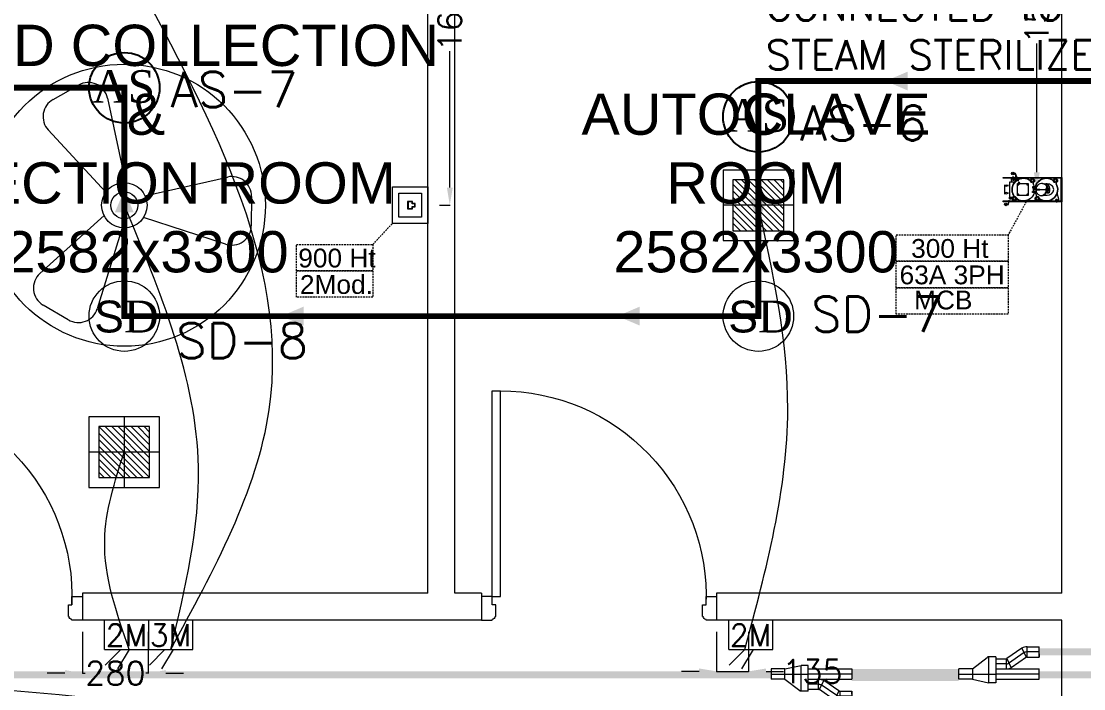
# Model space of a CAD drawing. Extents: x 3505867 to 4040009, y -660366 to -590408.
# Drawn here: x 3523697 to 3528217, y -600230 to -597391 of the extents above; entities that cross this region are included whole.
import ezdxf

# ---------------------------------------------------------------- set-up
doc = ezdxf.new("R2010")
doc.units = 0
doc.header["$LTSCALE"] = 6
doc.header["$MEASUREMENT"] = 0
for name, pattern in [('1', [0]), ('CONTINU', [0]), ('DASHED2', [0.375, 0.25, -0.125])]:
    doc.linetypes.add(name, pattern=pattern)
doc.layers.get('0').update_dxf_attribs({"linetype": 'CONTINUOUS', "lineweight": 0})
doc.layers.get('Defpoints').update_dxf_attribs({"linetype": 'CONTINUOUS', "lineweight": 0})
for name, color, linetype, lineweight in [('1Y-JOINT', 1, 'CONTINUOUS', 0), ('24W UPS POWER LIGHT', 5, 'CONTINUOUS', 0), ('AC CKT-8', 110, 'CONTINUOUS', 0), ('DIM', 7, 'CONTINUOUS', 0), ('DOOR', 44, 'CONTINUOUS', 0), ('ELE 63A 3PH INDUSTRIAL SOCKET', 1, 'CONTINUOUS', 0), ('ELE- DBS', 1, 'CONTINUOUS', 0), ('ELE-1200MM CEILINGFAN', 6, 'CONTINUOUS', 0), ('ELE-24W EMERGENCY  LED LIGHT', 5, 'CONTINUOUS', 0), ('ELE-2M UPS P.SB', 3, 'CONTINUOUS', 0), ('ELE-3M RAW P.SB', 40, 'CONTINUOUS', 0), ('ELE-CABLE TRAY', 31, 'CONTINUOUS', 0), ('ELE. DB', 1, 'CONTINUOUS', 0), ('ELE.LAN POINT', 3, 'CONTINUOUS', 0), ('FA-ABOVE SMOKE DETECTOR', 6, 'CONTINUOUS', 25), ('FA-BELOW SMOKE DERECTOR', 1, 'CONTINUOUS', 0), ('FA-FIRE TEXT', 7, 'CONTINUOUS', 0), ('HTL-COPPER PIPE', 6, 'CONTINUOUS', 0), ('LV.CC CEMARA', 66, 'CONTINUOUS', 0), ('M-VRF- CKT', 5, 'CONTINUOUS', 0), ('MEP_HVAC_VRF_COPPER_PIPE', 6, 'CONTINUOUS', 0), ('PHE-SP', 1, 'CONTINUOUS', 0), ('PL-HOT WATER PIPE', 10, 'CONTINUOUS', 0), ('TEXT', 5, 'CONTINUOUS', 0), ('vrf', 6, 'CONTINUOUS', 0), ('WALL', 10, 'CONTINUOUS', 0)]:
    doc.layers.add(name, color=color, linetype=linetype, lineweight=lineweight)
doc.layers.add('CFT_LOOPING', color=7, linetype='1', lineweight=0, true_color=0xd6d600)
doc.layers.add('ELE-LIGHTING WIRING', color=7, linetype='CONTINUOUS', lineweight=0, true_color=0x63d7b6)
doc.layers.add('FA-LOOPING', color=200, linetype='CONTINUOUS')
doc.styles.add('ARIAL', font='arial.ttf')
doc.styles.add('PDF Times New Roman', font='times.ttf')
doc.styles.add('ROMANS', font='romans.shx')
doc.styles.get("Standard").update_dxf_attribs({"font": 'SIMPLEX'})
doc.dimstyles.new('AEPL1', dxfattribs={"dimtxt": 100, "dimasz": 75, "dimexe": 1.25, "dimexo": 50, "dimtad": 0, "dimdec": 0, "dimtxsty": 'ROMANS', "dimcen": 2.5, "dimclrd": 7, "dimclre": 7, "dimadec": 0, "dimazin": 0, "dimtfac": 1, "dimtdec": 0, "dimtmove": 0, "dimatfit": 3, "dimfxl": 1, "dimlwd": 0, "dimlwe": 0, "dimarcsym": 0})

# ---------------------------------------------------------------- blocks, each defined once
blk = doc.blocks.new('A$C19B8274B')
at = {"layer": 'DOOR'}
for p, q in [((-45, 925), (-80, 925)), ((-80, 50), (-80, 925)), ((-45, 50), (-45, 925)), ((-45, 50), (-80, 50)), ((-940, -35), (-942.5, -35)), ((-60, -35), (-57.5, -35)), ((-955, -50), (-955, -47.5)), ((-45, -50), (-45, -47.5))]:
    blk.add_line(p, q, dxfattribs=at)
for points in [[(-940, 15), (-955, 15), (-955, 50), (-1000, 50), (-1000, -50), (-955, -50)], [(-60, 15), (-45, 15), (-45, 50), (0, 50), (0, -50), (-45, -50)], [(-940, -35), (-940, 15)], [(-60, -35), (-60, 15)]]:
    blk.add_lwpolyline(points, dxfattribs=at)
at = {"layer": 'DOOR', "color": 145}
blk.add_arc((-80, 50), 875, 90, 182.2924, dxfattribs=at)
at = {"layer": 'DOOR'}
for centre, start, end in [((-955, -35), 270, 0), ((-45, -35), 180, 270)]:
    blk.add_arc(centre, 12.5, start, end, dxfattribs=at)
blk = doc.blocks.new('CIVIL IVF')
at = {"layer": 'WALL', "color": 8, "linetype": 'ByBlock'}
for p, q in [((-18367.5, 14115.2), (-18367.5, 17415.2)), ((-18252.5, 14115.2), (-18252.5, 17415.2)), ((-15670, 15800.2), (-15670, 17415.2)), ((-15670, 14115.2), (-15670, 15800.2)), ((-18367.5, 14115.2), (-19835.9, 14115.2)), ((-19835.9, 14115.2), (-19835.9, 14000.2)), ((-18138.4, 14115.2), (-18252.5, 14115.2)), ((-18138.4, 14115.2), (-18138.4, 14000.2)), ((-15670, 14115.2), (-17138.4, 14115.2)), ((-17138.4, 14115.2), (-17138.4, 14000.2)), ((-18138.4, 14000.2), (-19835.9, 14000.2)), ((-15670, 14000.2), (-17138.4, 14000.2)), ((-15670, 12800.2), (-15670, 14000.2))]:
    blk.add_line(p, q, dxfattribs=at)
at = {"layer": 'WALL', "color": 8, "lineweight": 0}
blk.add_line((-15670, 15800.2), (-15670, 15800.2), dxfattribs=at)
at = {"layer": 'DOOR', "color": 8, "linetype": 'Continuous', "xscale": -1}
for p in [(-20835.9, 14050.2), (-18138.4, 14050.2)]:
    blk.add_blockref('A$C19B8274B', p, dxfattribs=at)
at = {"layer": 'DIM', "color": 8, "attachment_point": 5, "style": 'ARIAL'}
for s, insert, char_height, width in [('BLOOD COLLECTION \\P&\\PINJECTION ROOM\\P2582x3300', (-19566, 16004.8), 175.567, 2637.717), ('\\PAUTOCLAVE\\PROOM\\P2582x3300', (-16970.9, 16004.8), 175.57, 1589.812)]:
    blk.add_mtext(s, dxfattribs=dict(at, insert=insert, char_height=char_height, width=width))
blk = doc.blocks.new('32A 1PH INDUSTRIAL SOCKETS')
at = {"layer": 'ELE 63A 3PH INDUSTRIAL SOCKET', "lineweight": 0}
for points in [[(-366.5, 46.7), (-366, 46.7), (-365.8, 47.2), (-366, 47.6), (-366.5, 47.8), (-366.9, 47.6), (-366.9, 47.2), (-366.9, 46.7)], [(-366.5, 45.2), (-366, 45.2), (-365.8, 45.6), (-366, 46.1), (-366.5, 46.3), (-366.9, 46.1), (-366.9, 45.6), (-366.9, 45.2)]]:
    blk.add_hatch(color=1, dxfattribs=at).paths.add_polyline_path(points)
at = {"layer": 'ELE 63A 3PH INDUSTRIAL SOCKET', "color": 1, "lineweight": 0, "ltscale": 0.225}
blk.add_lwpolyline([(-501.5, -104), (-501.5, -97.5), (-6.8, -97.5), (-6.8, 97.3), (-501.5, 97.3), (-501.5, 104), (0, 104), (0, -104)], close=True, dxfattribs=at)
at = {"layer": 'ELE 63A 3PH INDUSTRIAL SOCKET', "color": 1, "lineweight": 0}
for points in [[(-411.8, 106, 0.580946), (-434.5, 83.3), (-429.5, 64.9)], [(-416.6, -61.6), (-415.1, -60.5), (-413.7, -58.7), (-412.9, -57), (-412.2, -55), (-412.2, -53.1), (-412.6, -51.1), (-413.5, -49.1, -0.770115), (-280.3, 84.1, 0.770115), (-413.5, -49.1)], [(-235.2, -24.6, -2.970687), (-280.3, 84.1), (-278.3, 83.3), (-276.3, 82.8), (-274.4, 82.8), (-272.4, 83.5), (-270.7, 84.3), (-268.9, 85.7), (-267.8, 87.2)], [(-226.9, 24.6, -0.494902), (-83.6, 84.1), (-81.8, 83.3), (-79.9, 82.8), (-77.7, 82.8), (-75.7, 83.5), (-74, 84.3), (-72.4, 85.7), (-71.1, 87.2)], [(-177.2, -52), (-173.3, -51.5), (-169.3, -50.7), (-165.6, -49.6), (-161.9, -48), (-157.8, -45.8), (-153.8, -43), (-150.1, -39.9), (-146.8, -36.6), (-143.7, -32.7), (-141.1, -28.8), (-138.9, -24.4), (-137.2, -20), (-135.7, -15.2), (-134.6, -10.2), (-133.9, -5.1), (-133.7, -0.1), (-133.9, 4.7), (-134.3, 9.5), (-128.2, 20.7), (-129.7, 25.3), (-131.9, 29.4), (-134.6, 33.6), (-137.6, 37.3), (-140.9, 40.6), (-144.4, 43.6), (-148.3, 46.3), (-152.3, 48.7), (-156.4, 47.2), (-158.2, 48), (-162.3, 49.8), (-166.5, 50.9), (-170.9, 51.7), (-175.5, 52, 0.278874), (-214.9, 25.9), (-221.2, 25.9), (-221.2, 3.6)], [(-45.5, 61.6), (-47.3, 60.3), (-48.4, 58.7), (-49.4, 57), (-49.9, 55), (-49.9, 52.8), (-49.4, 50.9), (-48.6, 49.1, -0.770115), (-181.8, -84.1), (-183.8, -83.3), (-185.8, -82.8), (-187.7, -83), (-189.7, -83.5), (-191.7, -84.3), (-193.2, -85.7), (-194.5, -87.2)], [(-154.9, -48.2), (-125.4, -48.2, 0.407317), (-69.6, -0.1, 0.415703), (-125.4, 48.2), (-138.3, 48.2)], [(-119, -24.2), (-107, -24.2), (-105.2, -18.3), (-103.9, -12.1), (-103.1, -6.2), (-102.8, -0.1, 0.169576), (-119, 46.3), (-136.1, 46.3)], [(-242.6, -44.5, -0.430134), (-378.5, -84.1), (-380.3, -83.3), (-382.2, -82.8), (-384.4, -83), (-386.4, -83.5), (-388.1, -84.3), (-389.7, -85.7), (-391, -87.2)], [(-49.4, -106, 0.580946), (-26.7, -83.3), (-40.7, -31.6)]]:
    blk.add_lwpolyline(points, format="xyb", dxfattribs=at)
for points in [[(-426, 135.5), (-426, 138.6), (-426, 141.7)], [(-422.7, 133.6), (-422.7, 138.6), (-422.7, 143.9)], [(-411.8, 138.6), (-418.8, 138.6), (-418.8, 147.1)], [(-418.8, 138.6), (-418.8, 130.1)], [(-416.6, 98.1), (-416.6, 75.6)], [(-412.6, 106), (-360.8, 92)], [(-395.1, 109.7), (-397.1, 138.6), (-408.1, 138.6)], [(-404.1, 103.6), (-404.1, 64.9)], [(-397.8, 93.1), (-387.7, 82.8)], [(-370, 73.6), (-397.1, 138.6)], [(-132.8, 97.3), (-329.3, 97.3)], [(-495.1, 31.8), (-476.5, 31.8), (-476.5, 29), (-458.2, 34), (-476.5, 39.3), (-476.5, 36.4), (-495.1, 36.4)], [(-401.9, 64.9), (-449, 64.9), (-449, -64.9), (-420.5, -64.9)], [(-407.2, 88.1), (-426.4, 88.1)], [(-416.6, 88.1), (-416.6, 88.1)], [(-416.6, 88.1), (-416.6, 88.1)], [(-400.4, 90.5), (-390.3, 80.2)], [(-391.4, 88.1), (-391.4, 88.1)], [(-373.9, 55), (-374.1, 53.3), (-373.9, 51.7), (-373.7, 50.7)], [(-369.8, 60.3), (-371.3, 59.4), (-372.4, 58.1), (-373, 57.2)], [(-372.4, 52.4), (-372.6, 53.3), (-372.4, 55), (-371.7, 56.6), (-368.5, 53.1)], [(-372.4, 48.5), (-371.3, 47.4), (-369.8, 46.5), (-368.7, 46.1)], [(-371.7, 50.2), (-370.9, 48.9), (-369.5, 48), (-368.5, 47.6)], [(-366.5, 59.6), (-368, 59.4), (-369.5, 58.7), (-370.4, 58.1)], [(-369.5, 58.7), (-366.3, 55.2)], [(-363, 60.3), (-364.7, 60.9), (-366.5, 61.2), (-367.6, 60.9)], [(-366.7, 51.5), (-363.2, 48)], [(-366.5, 47.2), (-365, 47.4), (-363.4, 48), (-362.5, 48.7)], [(-366.5, 45.6), (-364.7, 45.8), (-363, 46.5), (-362.1, 46.9)], [(-364.5, 53.7), (-361, 50.2), (-360.6, 51.7), (-360.4, 53.3), (-360.4, 54.4)], [(-361, 56.6), (-362.1, 57.7), (-363.4, 58.7), (-364.3, 59.2)], [(-363.9, 54.8), (-363.9, 54.8)], [(-358.8, 55), (-359.5, 56.8), (-360.4, 58.1), (-361.2, 59)], [(-360.4, 48.5), (-359.5, 50), (-358.8, 51.7), (-358.8, 52.8)], [(-221.2, 24.6), (-251.8, 24.6), (-251.8, 15.2), (-221.2, 15.2)], [(-242.2, 61.6), (-243.7, 60.3), (-245.1, 58.7), (-245.9, 57), (-246.4, 55), (-246.6, 52.8), (-246.1, 50.9), (-245.3, 49.1)], [(-246.1, 15.2), (-246.1, -15.4)], [(-246.1, 3.6), (-189.3, 3.6), (-189.3, -3.8), (-246.1, -3.8)], [(-235.2, 24.6), (-237, 31), (-239.4, 37.1), (-242.2, 43.2), (-245.3, 49.1), (-242.6, 44.5)], [(-222.3, 24.6), (-222.3, 15.2)], [(-173.5, -52), (-171.8, -52), (-167.2, -51.7), (-162.8, -50.9), (-158.6, -49.8), (-154.5, -48), (-150.3, -45.8), (-146.4, -43), (-142.7, -39.9), (-139.4, -36.6), (-136.3, -32.7), (-133.7, -28.8), (-131.5, -24.4), (-129.7, -20), (-128.2, -15.2), (-127.1, -10.2), (-126.5, -5.1), (-126.2, -0.1), (-126.5, 3.8), (-126.7, 7.5)], [(-152.3, 48.7), (-140.9, 50.4), (-137.8, 47.8), (-134.8, 45), (-131.9, 42.1), (-128.9, 38), (-126, 33.8), (-123.4, 29.2), (-121.4, 24.4), (-119.9, 19.6), (-126.7, 7.5), (-134.3, 9.5)], [(-128.2, 20.7), (-119.9, 19.6)], [(-107, -24.2), (-114.4, -29.6), (-126.5, -29.6), (-119, -24.2), (-117.3, -18.3), (-116, -12.1), (-115.1, -6.2), (-114.9, -0.1), (-115.1, 4.9), (-115.5, 10), (-116.4, 14.8), (-117.5, 19.6), (-121.2, 14.5), (-122.7, 14.5)], [(-126.5, -29.6), (-123.8, -23.5), (-122.1, -17.8), (-120.8, -11.9), (-119.9, -6), (-119.7, -0.1), (-119.9, 4.9), (-120.3, 9.7), (-121.2, 14.5)], [(-120.1, 19.6), (-117.5, 19.6)], [(-495.1, -33.1), (-476.5, -33.1), (-476.5, -36), (-458.2, -31), (-476.5, -25.7), (-476.5, -28.6), (-495.1, -28.6)], [(-428.6, -64.9), (-428.6, -78.2), (-436.1, -78.2), (-436.1, -76.3), (-439.6, -76.3), (-439.6, -78.2), (-447, -78.2), (-447, -64.9)], [(-428.6, -67.1), (-447, -67.1)], [(-428.6, -70.8), (-447, -70.8)], [(-435.6, -70.8), (-440.4, -67.1)], [(-437.8, -84.1), (-437.8, -62.7)], [(-221.2, -24.6), (-251.8, -24.6), (-251.8, -15.4), (-221.2, -15.4)], [(-226.9, -24.6), (-225.1, -31), (-222.7, -37.3), (-220.1, -43.2), (-216.8, -49.1), (-220.3, -42.8), (-223.2, -36.2)], [(-222.3, -15.4), (-222.3, -24.6)], [(-221.2, -3.8), (-221.2, -25.9), (-214.9, -25.9), (-212.7, -29.6), (-210.5, -33.1), (-207.9, -36.6), (-204.4, -39.9), (-200.9, -43), (-196.9, -45.8), (-192.8, -48), (-189, -49.6), (-185.1, -50.7), (-181.2, -51.5), (-177.2, -52)], [(-219.9, -61.6), (-218.4, -60.5), (-217, -58.7), (-216.2, -57), (-215.7, -55), (-215.7, -53.1), (-216, -51.1), (-216.8, -49.1)], [(-58, -88.1), (-33.9, -88.1)], [(-44.6, -98.3), (-44.6, -78.2)], [(-44.6, -88.1), (-44.6, -88.3)], [(-486.8, -123.3), (-486.8, -126.4), (-486.8, -129.4)], [(-483.5, -121.3), (-483.5, -126.4), (-483.5, -131.6)], [(-479.8, -134.9), (-479.8, -117.8)], [(-472.8, -126.4), (-479.8, -126.4)], [(-468.9, -126.4), (-457.9, -126.4), (-450.1, -91.6)], [(-132.8, -97.5), (-329.3, -97.5)], [(-48.6, -106), (-100.9, -92)]]:
    blk.add_lwpolyline(points, dxfattribs=at)
at = {"layer": 'ELE 63A 3PH INDUSTRIAL SOCKET', "color": 1, "lineweight": 0, "ltscale": 0.036667}
blk.add_lwpolyline([(-491.2, 29.9), (-491.2, -26.6)], dxfattribs=at)
at = {"layer": 'ELE 63A 3PH INDUSTRIAL SOCKET', "color": 1, "lineweight": 0}
for points in [[(-380.5, -51.1), (-380.5, 50.9), (-287.7, 50.9), (-287.7, -51.1)], [(-372, 39.5), (-371.1, 39.5), (-370.2, 39.9), (-369.3, 40.8), (-368.9, 41.7), (-368.9, 42.6), (-368.9, 43.6), (-369.3, 44.5), (-370.2, 45.2), (-371.1, 45.6), (-372, 45.8), (-373, 45.6), (-373.9, 45.2), (-374.6, 44.5), (-375, 43.6), (-375.2, 42.6), (-375, 41.7), (-374.6, 40.8), (-373.9, 39.9), (-373, 39.5)], [(-296, 39.5), (-294.9, 39.5), (-294.1, 39.9), (-293.4, 40.8), (-293, 41.7), (-292.7, 42.6), (-293, 43.6), (-293.4, 44.5), (-294.1, 45.2), (-294.9, 45.6), (-296, 45.8), (-296.9, 45.6), (-298, 45.2), (-298.7, 44.5), (-299.1, 43.6), (-299.3, 42.6), (-299.1, 41.7), (-298.7, 40.8), (-298, 39.9), (-296.9, 39.5)], [(-372, -45.8), (-371.1, -45.8), (-370.2, -45.4), (-369.3, -44.5), (-368.9, -43.6), (-368.9, -42.8), (-368.9, -41.7), (-369.3, -40.8), (-370.2, -40.1), (-371.1, -39.5), (-372, -39.5), (-373, -39.5), (-373.9, -40.1), (-374.6, -40.8), (-375, -41.7), (-375.2, -42.8), (-375, -43.6), (-374.6, -44.5), (-373.9, -45.4), (-373, -45.8)], [(-296, -45.8), (-294.9, -45.8), (-294.1, -45.4), (-293.4, -44.5), (-293, -43.6), (-292.7, -42.8), (-293, -41.7), (-293.4, -40.8), (-294.1, -40.1), (-294.9, -39.5), (-296, -39.5), (-296.9, -39.5), (-298, -40.1), (-298.7, -40.8), (-299.1, -41.7), (-299.3, -42.8), (-299.1, -43.6), (-298.7, -44.5), (-298, -45.4), (-296.9, -45.8)]]:
    blk.add_lwpolyline(points, close=True, dxfattribs=at)
for centre, radius in [((-419.6, 138.7), 11.7), ((-416.6, 88.1), 6.57), ((-394.1, 86.7), 9.32), ((-394.1, 86.5), 7.39), ((-251.9, 77.3), 18.6), ((-55.4, 77.4), 18.6), ((-252, 77.4), 10.5), ((-55.3, 77.4), 10.5), ((-406.8, -77.4), 18.5), ((-406.7, -77.5), 10.6), ((-210.1, -77.5), 18.5), ((-210.1, -77.4), 10.6), ((-44.7, -88.2), 6.48), ((-480.5, -126.4), 11.5)]:
    blk.add_circle(centre, radius, dxfattribs=at)
for centre, radius, start, end in [((-132.6, 0), 97.4, 59.75333, 158.03156), ((-132.8, 0.1), 97.5, 239.79919, 30.20081)]:
    blk.add_arc(centre, radius, start, end, dxfattribs=at)
for points in [[(-392.7, 109.9), (-397.3, 109.5), (-394.1, 95.9)], [(-367.8, 74.7), (-372.2, 72.7), (-364.5, 60.9)], [(-452.3, -91.1), (-447.7, -92.2), (-446.8, -78.2)]]:
    blk.add_solid(points, dxfattribs=at)
blk = doc.blocks.new('*D454')
at = {"layer": 'Defpoints', "color": 0, "linetype": 'ByBlock', "transparency": 16777216}
for p in [(18028.4, 17180), (18135, 17180), (18135, 15595.2)]:
    blk.add_point(p, dxfattribs=at)
at = {"layer": 'ELE-CABLE TRAY', "color": 7, "linetype": 'ByBlock', "lineweight": 0, "transparency": 16777216}
for p, q in [((18085, 17180), (18027.1, 17180)), ((18028.4, 17105), (18028.4, 16557.2)), ((18028.4, 15670.2), (18028.4, 16217.9)), ((18085, 15595.2), (18027.1, 15595.2))]:
    blk.add_line(p, q, dxfattribs=at)
at = {"layer": 'ELE-CABLE TRAY', "color": 7, "linetype": 'ByBlock', "transparency": 16777216}
for points in [[(18040.9, 17105), (18015.9, 17105), (18028.4, 17180)], [(18015.9, 15670.2), (18040.9, 15670.2), (18028.4, 15595.2)]]:
    blk.add_solid(points, dxfattribs=at)
at = {"layer": 'ELE-CABLE TRAY', "color": 0, "linetype": 'ByBlock', "transparency": 16777216, "insert": (18028.4, 16387.6), "char_height": 100, "attachment_point": 5, "rotation": 90, "style": 'ROMANS'}
blk.add_mtext('1585', dxfattribs=at)
blk = doc.blocks.new('ETWER')
at = {"layer": 'PL-HOT WATER PIPE', "color": 11, "lineweight": 0, "insert": (16874.8, 16856.7), "char_height": 125, "width": 1790.921, "attachment_point": 1, "style": 'ROMANS'}
blk.add_mtext('%%C25MM HOT WATER  GI PIPE CONNECTED TO STEAM STERILIZER', dxfattribs=at)
blk = doc.blocks.new('24w led emeregency')
at = {"layer": 'ELE-24W EMERGENCY  LED LIGHT'}
h = blk.add_hatch(dxfattribs=at)
h.set_pattern_fill('ANSI31', scale=166.67, style=0)
h.paths.add_polyline_path([(-115.4, -115.4), (-115.4, 115.4), (115.4, 115.4), (115.4, -115.4)])
at = {"layer": 'ELE-24W EMERGENCY  LED LIGHT', "color": 5}
for p, q in [((0, 160), (0, -160)), ((-160, 0), (160, 0))]:
    blk.add_line(p, q, dxfattribs=at)
for points in [[(-160, -160), (-160, 160), (160, 160), (160, -160)], [(-115.4, -115.4), (-115.4, 115.4), (115.4, 115.4), (115.4, -115.4)]]:
    blk.add_lwpolyline(points, close=True, dxfattribs=at)
blk = doc.blocks.new('A$C07FB25EA')
at = {"layer": 'ELE-1200MM CEILINGFAN', "color": 3}
for p, q in [((6.53, 13.37), (9.47, 11.64)), ((0.26, 2.64), (3.17, 12.07)), ((9.84, 7.94), (2.36, 1.21)), ((-11.8, 4.55), (-2.22, 1.44)), ((-14.84, -1.03), (-14.81, 2.38)), ((-2.41, -1.1), (-12.04, -3.29)), ((2.16, -1.54), (8.87, -8.78)), ((1.96, -12.49), (-0.13, -2.65)), ((8.31, -12.34), (5.35, -14.02))]:
    blk.add_line(p, q, dxfattribs=at)
at = {"layer": 'ELE-1200MM CEILINGFAN', "color": 5, "ltscale": 10}
blk.add_circle((0, 0), 16.45, dxfattribs=at)
at = {"layer": 'ELE-1200MM CEILINGFAN', "color": 3}
for radius in [2.65, 1.58]:
    blk.add_circle((0, 0), radius, dxfattribs=at)
for centre, start, end in [((5.36, 11.38), 59.5281, 162.5229), ((8.3, 9.66), 311.9493, 59.5281), ((-12.51, 2.36), 71.9493, 179.5281), ((-12.54, -1.05), 179.5281, 282.5229), ((7.18, -10.34), 299.5281, 42.5229), ((4.21, -12.02), 191.9493, 299.5281)]:
    blk.add_arc(centre, 2.3, start, end, dxfattribs=at)
blk = doc.blocks.new('2M UPS SB')
at = {"layer": 'ELE-2M UPS P.SB', "color": 3}
for p, q in [((-133.8, 160), (-69.3, 265.2)), ((-88.2, 160), (-3.4, 244.9)), ((-240, 160), (-240, 0)), ((0, 160), (-240, 160)), ((0, 160), (0, 0))]:
    blk.add_line(p, q, dxfattribs=at)
blk.add_text('2M', height=120, rotation=180, dxfattribs=at).set_placement((-6, 143))
blk = doc.blocks.new('TEWSER')
at = {"layer": 'ELE-3M RAW P.SB'}
for p, q in [((0, 0), (125, 0)), ((0, 0), (0, -187.5)), ((0, -68.9), (-66.3, -2.6)), ((0, -104.5), (-82.2, -54.1)), ((0, -187.5), (125, -187.5))]:
    blk.add_line(p, q, dxfattribs=at)
blk.add_text('3M', height=93.75, rotation=270, dxfattribs=at).set_placement((13.3, -4.7))
blk = doc.blocks.new('*D523')
at = {"layer": 'Defpoints', "color": 0, "linetype": 'ByBlock', "transparency": 16777216}
for p in [(-10878.4, 14000.2), (-10743.4, 14000.2), (-10743.4, 13781.7)]:
    blk.add_point(p, dxfattribs=at)
at = {"layer": 'ELE-CABLE TRAY', "color": 7, "linetype": 'ByBlock', "lineweight": 0, "transparency": 16777216}
for p, q in [((-10878.4, 13950.2), (-10878.4, 13780.5)), ((-10743.4, 13950.2), (-10743.4, 13780.5)), ((-10953.4, 13781.7), (-11028.4, 13781.7)), ((-10878.4, 13781.7), (-10743.4, 13781.7)), ((-10668.4, 13781.7), (-10593.4, 13781.7))]:
    blk.add_line(p, q, dxfattribs=at)
at = {"layer": 'ELE-CABLE TRAY', "color": 7, "linetype": 'ByBlock', "transparency": 16777216}
for points in [[(-10953.4, 13769.2), (-10953.4, 13794.2), (-10878.4, 13781.7)], [(-10668.4, 13794.2), (-10668.4, 13769.2), (-10743.4, 13781.7)]]:
    blk.add_solid(points, dxfattribs=at)
at = {"layer": 'ELE-CABLE TRAY', "color": 0, "linetype": 'ByBlock', "transparency": 16777216, "insert": (-10471.4, 13781.7), "char_height": 100, "attachment_point": 5, "style": 'ROMANS'}
blk.add_mtext('135', dxfattribs=at)
blk = doc.blocks.new('*D524')
at = {"layer": 'Defpoints', "color": 0, "linetype": 'ByBlock', "transparency": 16777216}
for p in [(-13575.9, 14000.2), (-13296.4, 14000.2), (-13296.4, 13774.5)]:
    blk.add_point(p, dxfattribs=at)
at = {"layer": 'ELE-CABLE TRAY', "color": 7, "linetype": 'ByBlock', "lineweight": 0, "transparency": 16777216}
for p, q in [((-13575.9, 13950.2), (-13575.9, 13773.2)), ((-13296.4, 13950.2), (-13296.4, 13773.2)), ((-13650.9, 13774.5), (-13725.9, 13774.5)), ((-13575.9, 13774.5), (-13565.4, 13774.5)), ((-13296.4, 13774.5), (-13307, 13774.5)), ((-13221.4, 13774.5), (-13146.4, 13774.5))]:
    blk.add_line(p, q, dxfattribs=at)
at = {"layer": 'ELE-CABLE TRAY', "color": 7, "linetype": 'ByBlock', "transparency": 16777216}
for points in [[(-13650.9, 13762), (-13650.9, 13787), (-13575.9, 13774.5)], [(-13221.4, 13787), (-13221.4, 13762), (-13296.4, 13774.5)]]:
    blk.add_solid(points, dxfattribs=at)
at = {"layer": 'ELE-CABLE TRAY', "color": 0, "linetype": 'ByBlock', "transparency": 16777216, "insert": (-13436.2, 13774.5), "char_height": 100, "attachment_point": 5, "style": 'ROMANS'}
blk.add_mtext('280', dxfattribs=at)
blk = doc.blocks.new('Voice')
at = {"layer": 'ELE.LAN POINT', "color": 6}
for points in [[(0, -31.8), (127.9, -31.8), (127.9, 92), (0, 92)], [(21.9, -10), (106, -10), (106, 70.1), (21.9, 70.1)], [(77.3, 21.4), (69.7, 21.4), (69.7, 11.7), (58.1, 11.7), (58.1, 21.4), (50.6, 21.4), (50.6, 38.7), (77.3, 38.7)], [(75.9, 22.8), (68.4, 22.8), (68.4, 13), (59.5, 13), (59.5, 22.8), (52, 22.8), (52, 37.4), (75.9, 37.4)]]:
    blk.add_lwpolyline(points, close=True, dxfattribs=at)
blk = doc.blocks.new('*D318')
at = {"layer": 'Defpoints', "color": 0, "linetype": 'ByBlock', "transparency": 16777216}
for p in [(-12107.5, 17415.2), (-12013.5, 17415.2), (-12107.5, 15765.2)]:
    blk.add_point(p, dxfattribs=at)
at = {"layer": 'ELE-CABLE TRAY', "color": 7, "linetype": 'ByBlock', "lineweight": 0, "transparency": 16777216}
for p, q in [((-12057.5, 17415.2), (-12012.3, 17415.2)), ((-12013.5, 17340.2), (-12013.5, 16759.8)), ((-12013.5, 15840.2), (-12013.5, 16420.5)), ((-12057.5, 15765.2), (-12012.3, 15765.2))]:
    blk.add_line(p, q, dxfattribs=at)
at = {"layer": 'ELE-CABLE TRAY', "color": 7, "linetype": 'ByBlock', "transparency": 16777216}
for points in [[(-12001, 17340.2), (-12026, 17340.2), (-12013.5, 17415.2)], [(-12026, 15840.2), (-12001, 15840.2), (-12013.5, 15765.2)]]:
    blk.add_solid(points, dxfattribs=at)
at = {"layer": 'ELE-CABLE TRAY', "color": 0, "linetype": 'ByBlock', "transparency": 16777216, "insert": (-12013.5, 16590.2), "char_height": 100, "attachment_point": 5, "rotation": 90, "style": 'ROMANS'}
blk.add_mtext('1650', dxfattribs=at)
blk = doc.blocks.new('SMOKE DETECTOR')
at = {"layer": 'FA-BELOW SMOKE DERECTOR', "color": 7}
blk.add_circle((931028.7, -118293.9), 166, dxfattribs=at)
at = {"layer": 'FA-BELOW SMOKE DERECTOR', "insert": (930887.1, -118373), "char_height": 150, "attachment_point": 7, "style": 'PDF Times New Roman'}
blk.add_mtext('{\\fArial|b0|i0|c0|p34;S}D', dxfattribs=at)
blk = doc.blocks.new('above smoke detector')
at = {"layer": 'FA-ABOVE SMOKE DETECTOR', "color": 7}
blk.add_circle((0, 0), 300, dxfattribs=at)
at = {"layer": 'FA-ABOVE SMOKE DETECTOR', "color": 53, "style": 'PDF Times New Roman'}
blk.add_text('AS', height=277.38, dxfattribs=at).set_placement((-273.6, -127.7))
blk = doc.blocks.new('DSFREWR')
at = {"layer": 'FA-LOOPING', "color": 200, "linetype": 'CONTINU'}
for points in [[(-10065.2, 16293.2, 80.4, 0, 0), (-10160, 16293.2, 0, 0, 0)], [(-13398.3, 15734.2, 80.4, 0, 0), (-13398.3, 15829, 0, 0, 0)], [(-10700.8, 15793.2, 80.4, 0, 0), (-10700.8, 15698.4, 0, 0, 0)], [(-12635.8, 15293.2, 80.4, 0, 0), (-12730.7, 15293.2, 0, 0, 0)], [(-11205.7, 15293.2, 80.4, 0, 0), (-11300.5, 15293.2, 0, 0, 0)]]:
    blk.add_lwpolyline(points, format="xyseb", dxfattribs=at)
at = {"layer": 'FA-LOOPING', "linetype": 'ByBlock', "const_width": 25}
blk.add_lwpolyline([(-1499.5, 16131.8), (-4319.4, 16131.8), (-4319.4, 14662), (-8068.5, 14662), (-8068.5, 16293.2), (-10700.8, 16293.2), (-10700.8, 15293.2), (-13398.3, 15293.2), (-13398.3, 16264.7), (-15987, 16264.7)], dxfattribs=at)
at = {"layer": 'FA-ABOVE SMOKE DETECTOR', "xscale": 0.4999999999993358, "yscale": 0.4999999999993358, "zscale": 0.4999999999993358}
for p in [(-13398.3, 16264.7), (-10700.8, 16141.3)]:
    blk.add_blockref('above smoke detector', p, dxfattribs=at)
at = {"layer": 'FA-BELOW SMOKE DERECTOR', "color": 6, "xscale": 0.9035551315104862, "yscale": 0.9035551315104862, "zscale": 0.9035551315104862}
for p in [(-854634.1, 122178.2), (-851936.6, 122178.2)]:
    blk.add_blockref('SMOKE DETECTOR', p, dxfattribs=at)
at = {"layer": 'FA-FIRE TEXT', "color": 200, "linetype": 'CONTINU', "char_height": 150, "width": 349.838, "attachment_point": 1, "style": 'ROMANS'}
for s, insert in [('{\\C256;AS-7}', (-13201.1, 16331.8)), ('{\\C256;AS-6}', (-10524.4, 16189.8)), ('{\\C256;SD-7}', (-10476.4, 15376.8)), ('{\\C256;SD-8}', (-13176.6, 15263.8))]:
    blk.add_mtext(s, dxfattribs=dict(at, insert=insert))
blk = doc.blocks.new('Y-JOINT')
at = {"layer": '1Y-JOINT', "extrusion": (7.0061e-12, -6.61628e-05, 1)}
for p, q in [((416463.1, -2757.4, 0), (416463.1, -2628.5, 0)), ((416463.1, -2628.5, 0), (416499.1, -2628.5, 0)), ((416499.1, -2757.4, 0), (416499.1, -2628.5, 0)), ((416579.1, -2646.1, 0), (416499.1, -2628.5, 0)), ((416463.1, -2646.1, 0), (416247.1, -2646.1, 0)), ((416247.1, -2646.1, 0), (416247.1, -2696.7, 0)), ((416247.1, -2671.4, 0), (416463.1, -2671.4, 0)), ((416463.1, -2696.7, 0), (416247.1, -2696.7, 0)), ((416310.3, -2755.2, 0), (416385.8, -2702.8, 0)), ((416321.4, -2777.9, 0), (416398.7, -2724.6, 0)), ((416332.5, -2800.7, 0), (416408, -2748.2, 0)), ((416408, -2748.2, 0), (416385.8, -2702.8, 0)), ((416411.9, -2747.3, 0), (416411.9, -2696.7, 0)), ((416463.1, -2696.7, 0), (416411.9, -2696.7, 0)), ((416411.9, -2722, 0), (416463.1, -2722, 0)), ((416463.1, -2747.3, 0), (416411.9, -2747.3, 0)), ((416579.1, -2696.7, 0), (416506, -2754.1, 0)), ((416306.4, -2756.1, 0), (416247.1, -2756.1, 0)), ((416247.1, -2771.6, 0), (416247.1, -2756.1, 0)), ((416247.1, -2756.1, 0), (416247.1, -2806.7, 0)), ((416247.1, -2781.4, 0), (416306.4, -2781.4, 0)), ((416306.4, -2756.1, 0), (416306.4, -2806.7, 0)), ((416310.3, -2755.2, 0), (416332.5, -2800.7, 0)), ((416463.1, -2757.4, 0), (416499.1, -2757.4, 0)), ((416306.4, -2806.7, 0), (416247.1, -2806.7, 0))]:
    blk.add_line(p, q, dxfattribs=at)
at = {"layer": '1Y-JOINT', "extrusion": (6.9964e-12, -6.61628e-05, 1)}
for p, q in [((416647.1, -2671.4, 0), (416463.1, -2671.4, 0)), ((416579.1, -2646.1, 0), (416647.1, -2646.1, 0)), ((416647.1, -2646.1, 0), (416647.1, -2696.7, 0)), ((416579.1, -2696.7, 0), (416647.1, -2696.7, 0))]:
    blk.add_line(p, q, dxfattribs=at)
at = {"layer": '1Y-JOINT'}
blk.add_line((416579.1, -2696.7, 0), (416579.1, -2646.1, 0), dxfattribs=at)
at = {"layer": '1Y-JOINT', "extrusion": (7.0061e-12, -6.61628e-05, 1)}
for centre, radius, start, end in [((416411.9, -2756.2, 0.2), 59.5, 90, 116.0671), ((416411.9, -2756.2, 0.2), 34.2, 90, 116.0671), ((416411.9, -2756.2, 0.2), 8.85, 90, 116.0671), ((416306.4, -2747.3, 0.2), 8.85, 270, 296.0671), ((416306.4, -2747.3, 0.2), 34.2, 270, 296.0671), ((416306.4, -2747.3, 0.2), 59.5, 270, 296.0671), ((416499.1, -2748.6, 0.2), 8.85, 270, 321.3789)]:
    blk.add_arc(centre, radius, start, end, dxfattribs=at)
blk = doc.blocks.new('A$C4D743431')
at = {"layer": 'AC CKT-8', "xscale": 0.933787291884793, "yscale": 0.933787291884793, "zscale": 0.933787291884793, "rotation": 359.9999939263457}
blk.add_blockref('Y-JOINT', (-389059.7, 2494.6, 0), dxfattribs=at)
blk = doc.blocks.new('G$C4406566D')
at = {"layer": 'M-VRF- CKT', "xscale": 0.8031807735897878, "yscale": 0.8031807735897878, "zscale": 0.8031807735897878, "rotation": 180}
blk.add_blockref('A$C4D743431', (-224.2, -88.8, 0), dxfattribs=at)
blk.add_blockref('A$C4D743431', (-224.2, -88.8, 0), dxfattribs=at)
blk = doc.blocks.new('G$C186CAD5F')
at = {"layer": 'vrf', "color": 3, "xscale": 8.96419313933734, "yscale": 8.96419313933734, "zscale": 8.96419313933734, "rotation": 270.0000005682937}
blk.add_blockref('G$C4406566D', (796, -2010, 0), dxfattribs=at)
blk = doc.blocks.new('SFDS')
at = {"layer": 'CFT_LOOPING', "color": 7, "linetype": 'DASHED2', "ltscale": 5}
blk.add_line((17983.1, 15544.5), (17907.1, 15403.9), dxfattribs=at)
for points in [[(17430.3, 15403.9), (17907.1, 15403.9), (17907.1, 15291.4), (17430.3, 15291.4)], [(17430.3, 15291.4), (17907.1, 15291.4), (17907.1, 15178.9), (17430.3, 15178.9)], [(17430.3, 15178.9), (17907.1, 15178.9), (17907.1, 15066.4), (17430.3, 15066.4)]]:
    blk.add_lwpolyline(points, close=True, dxfattribs=at)
at = {"layer": 'ELE 63A 3PH INDUSTRIAL SOCKET', "linetype": 'ByBlock', "xscale": 0.4966085565469101, "yscale": 0.4966085565469101, "zscale": 0.4966085565469101}
blk.add_blockref('32A 1PH INDUSTRIAL SOCKETS', (18135, 15596.2), dxfattribs=at)
at = {"layer": 'TEXT', "color": 7, "char_height": 80, "attachment_point": 1}
for s, insert, width in [('\\A1;{\\fArial|b0|i0|c0|p34;300 Ht\\P}', (17493.9, 15385.9), 8957.987), ('\\A1;{\\fArial|b0|i0|c0|p34;63A 3PH }', (17444.7, 15273.4), 496.135), ('\\A1;{\\fArial|b0|i0|c0|p34;MCB }', (17506.4, 15166.5), 496.135)]:
    blk.add_mtext(s, dxfattribs=dict(at, insert=insert, width=width))
at = {"layer": 'ELE-CABLE TRAY', "color": 0, "linetype": 'ByBlock'}
dim = blk.add_linear_dim(base=(18028.4, 17180), p1=(18135, 15595.2), p2=(18135, 17180), angle=90, dimstyle='AEPL1', dxfattribs=at)
dim.commit()
dim.dimension.update_dxf_attribs({"geometry": '*D454', "text_midpoint": (18028.4, 16387.6)})
blk = doc.blocks.new('WETRWER')
at = {"layer": 'ELE-LIGHTING WIRING', "linetype": 'ByBlock'}
for points in [[(-13200.7, 13875.2), (-12781.9, 14893.9), (-13396.2, 16812.6)], [(-13200.7, 13875.2), (-13082.8, 14650.5), (-13398.3, 15764.7)], [(-10758.2, 13875.2), (-10575.8, 14896.6), (-10701.3, 15765.2)], [(-14930, 12371.1), (-14843.2, 13459.1), (-13080.4, 13607.4), (-10758.7, 13400.2)]]:
    blk.add_spline(points, degree=3, dxfattribs=at)
at = {"layer": 'ELE-LIGHTING WIRING', "color": 254, "linetype": 'ByBlock'}
blk.add_spline([(-13377.4, 13875.2), (-13481.8, 14338.3), (-13398.8, 14714.7)], degree=3, dxfattribs=at)
at = {"layer": '24W UPS POWER LIGHT', "lineweight": 9, "xscale": -0.9375000000222322, "yscale": 0.9375000000222322, "zscale": 0.9375000000222322}
for p in [(-10700.8, 15764.7), (-13398.8, 14714.7)]:
    blk.add_blockref('24w led emeregency', p, dxfattribs=at)
at = {"layer": 'ELE-1200MM CEILINGFAN', "color": 7, "ltscale": 8, "xscale": 36.47592107175105, "yscale": 36.47592107175105, "zscale": 36.47592107175105, "rotation": 180}
blk.add_blockref('A$C07FB25EA', (-13398.3, 15764.7), dxfattribs=at)
at = {"layer": 'ELE-2M UPS P.SB', "color": 6, "xscale": 0.7812500000005363, "yscale": 0.7812500000005363, "zscale": 0.7812500000005363, "rotation": 179.9999999999999}
for p in [(-13481.9, 14000.2), (-10827.2, 14000.2)]:
    blk.add_blockref('2M UPS SB', p, dxfattribs=at)
at = {"layer": 'ELE-3M RAW P.SB', "color": 26, "linetype": 'ByBlock', "rotation": 89.99999999999997}
blk.add_blockref('TEWSER', (-13294.4, 13875.2), dxfattribs=at)
at = {"layer": 'ELE-CABLE TRAY', "color": 0, "linetype": 'ByBlock'}
for base, p1, p2, picture, middle in [((-13296.415, 13774.4529), (-13575.9155, 14000.1721), (-13296.415, 14000.1721), '*D524', (-13436.1653, 13774.4529)), ((-10743.4, 13781.7), (-10878.4, 14000.2), (-10743.4, 14000.2), '*D523', (-10471.4, 13781.7))]:
    dim = blk.add_linear_dim(base=base, p1=p1, p2=p2, dimstyle='AEPL1', dxfattribs=at)
    dim.commit()
    dim.dimension.update_dxf_attribs({"geometry": picture, "text_midpoint": middle})
blk = doc.blocks.new('WETREW')
at = {"layer": 'CFT_LOOPING', "color": 7, "linetype": 'DASHED2', "ltscale": 5}
blk.add_line((-12340.9, 15598.3), (-12257.5, 15687.7), dxfattribs=at)
for points in [[(-12665.8, 15598.3), (-12340.9, 15598.3), (-12340.9, 15485.8), (-12665.8, 15485.8)], [(-12665.8, 15485.8), (-12340.9, 15485.8), (-12340.9, 15373.3), (-12665.8, 15373.3)]]:
    blk.add_lwpolyline(points, close=True, dxfattribs=at)
at = {"layer": 'ELE.LAN POINT', "color": 7, "xscale": -1.211286963933217, "yscale": 1.211286963933217, "zscale": 1.211286963933217, "rotation": 89.99999999999977}
blk.add_blockref('Voice', (-12146.1, 15842.6), dxfattribs=at)
at = {"layer": 'TEXT', "color": 7, "char_height": 80, "attachment_point": 1}
for s, insert, width in [('\\A1;{\\fArial|b0|i0|c0|p34;900 Ht\\P}', (-12658.3, 15580.2), 8957.987), ('\\A1;{\\fArial|b0|i0|c0|p34;2Mod.\\P}', (-12651.3, 15467.7), 352.575)]:
    blk.add_mtext(s, dxfattribs=dict(at, insert=insert, width=width))
at = {"layer": 'ELE-CABLE TRAY', "color": 0, "linetype": 'ByBlock'}
dim = blk.add_linear_dim(base=(-12013.5, 17415.2), p1=(-12107.5, 15765.2), p2=(-12107.5, 17415.2), angle=90, dimstyle='AEPL1', dxfattribs=at)
dim.commit()
dim.dimension.update_dxf_attribs({"geometry": '*D318', "text_midpoint": (-12013.5, 16590.2)})

msp = doc.modelspace()

# ---------------------------------------------------------------- linework, layer by layer
at = {"layer": 'MEP_HVAC_VRF_COPPER_PIPE', "color": 6, "linetype": 'ByBlock', "const_width": 30, "elevation": 0}
for points in [[(3528027.4, -600073.9), (3528283.5, -600073.9), (3528283.6, -598609)], [(3522378.2, -600821.9), (3522378.2, -600171.8), (3526888.1, -600171.8)], [(3528027.4, -600171.8), (3531506.7, -600171.8)]]:
    msp.add_lwpolyline(points, dxfattribs=at)
at = {"layer": 'MEP_HVAC_VRF_COPPER_PIPE', "linetype": 'ByBlock', "const_width": 50, "elevation": 0}
msp.add_lwpolyline([(3527230.1, -600171.8), (3527685.4, -600171.8)], dxfattribs=at)

# ---------------------------------------------------------------- block references
at = {"linetype": 'ByBlock'}
msp.add_blockref('CIVIL IVF', (3543794, -613938.4), dxfattribs=at)
at = {"layer": 'ELE- DBS', "color": 0, "linetype": 'ByBlock'}
msp.add_blockref('SFDS', (3509989, -613703.2), dxfattribs=at)
at = {"layer": 'ELE. DB', "color": 0, "linetype": 'ByBlock'}
msp.add_blockref('WETRWER', (3537534, -613938.4), dxfattribs=at)
at = {"layer": 'FA-LOOPING', "color": 0, "linetype": 'ByBlock'}
msp.add_blockref('DSFREWR', (3537534, -613938.4), dxfattribs=at)
at = {"layer": 'HTL-COPPER PIPE', "yscale": 0.1271654228864588, "zscale": 0.1271654228864588}
for p, xscale, rotation in [((3527685.4, -600167.9, 0), 0.1271654228864588, 89.99999888478091), ((3526888.1, -600167.9, 0), -0.1271654228864588, 90.00000111521904)]:
    msp.add_blockref('G$C186CAD5F', p, dxfattribs=dict(at, xscale=xscale, rotation=rotation))
at = {"layer": 'LV.CC CEMARA', "color": 0, "linetype": 'ByBlock'}
msp.add_blockref('WETREW', (3537534, -613938.4), dxfattribs=at)
at = {"layer": 'PHE-SP', "color": 0, "linetype": 'ByBlock'}
msp.add_blockref('ETWER', (3509989, -613703.2), dxfattribs=at)

doc.saveas('drawing.dxf')
